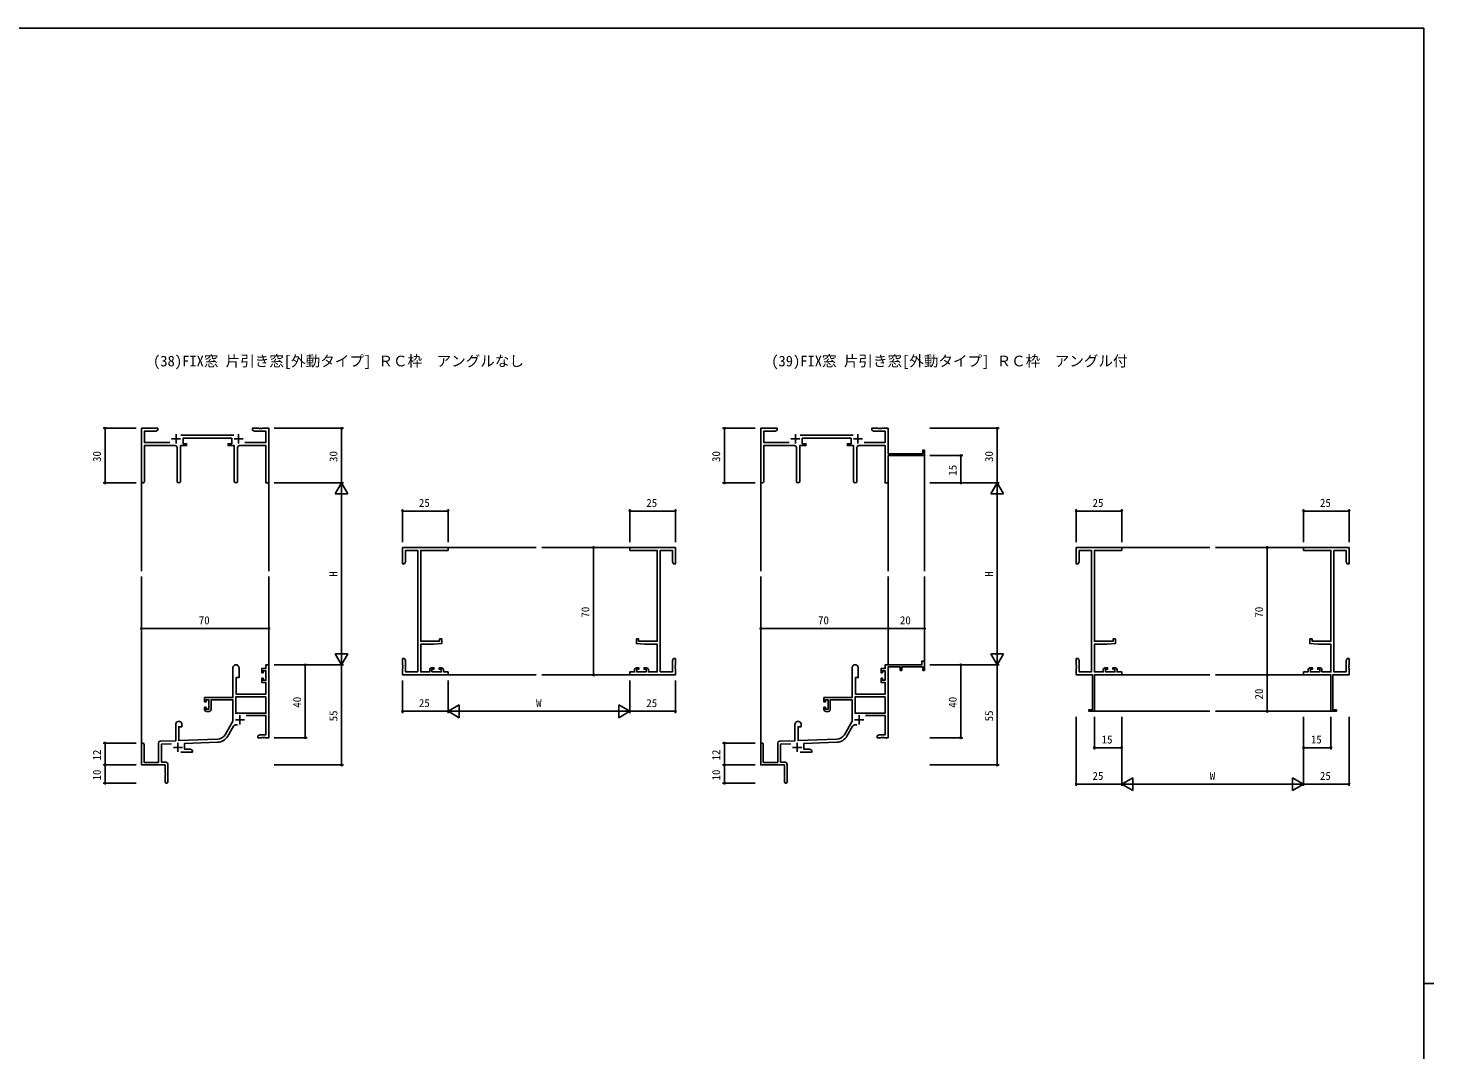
# Model space of a CAD drawing. Units: millimetres, scale not verified. Extents: x -793 to 793, y -564 to 564.
# Drawn here: x -15 to 758, y -3 to 559 of the extents above; entities that cross this region are included whole.
import ezdxf
from ezdxf.enums import TextEntityAlignment as Align

# ---------------------------------------------------------------- set-up
doc = ezdxf.new("R2010")
doc.units = ezdxf.units.MM
doc.header["$LTSCALE"] = 3
for name, color, linetype in [('0-1_USER1', 3, 'Continuous'), ('0-2_YKK_11', 7, 'Continuous'), ('0-3_YKK_12', 2, 'Continuous'), ('0-4_YKK_D', 6, 'Continuous'), ('0-5_YKK_ZWAK', 7, 'Continuous')]:
    doc.layers.add(name, color=color, linetype=linetype)
doc.styles.add('ＭＳ ゴシック', font='')
doc.styles.get('ＭＳ ゴシック').set_extended_font_data('MS Gothic')

msp = doc.modelspace()

# ---------------------------------------------------------------- linework, layer by layer
at = {"layer": '0-2_YKK_11'}
for p, q in [((63.873, 332.932), (68.873, 332.932)), ((66.373, 335.432), (66.373, 330.432)), ((98.075, 334.862), (69.065, 334.862)), ((98.273, 332.932), (103.273, 332.932)), ((100.773, 335.432), (100.773, 330.432)), ((404.283, 332.932), (409.283, 332.932)), ((406.783, 335.432), (406.783, 330.432)), ((409.475, 334.862), (438.485, 334.862)), ((438.683, 332.932), (443.683, 332.932)), ((441.183, 335.432), (441.183, 330.432)), ((66.923, 328.232), (66.923, 309.682)), ((100.223, 309.682), (100.223, 328.232)), ((407.333, 309.682), (407.333, 328.232)), ((440.633, 328.232), (440.633, 309.682)), ((115.743, 191.1), (99.203, 191.1)), ((456.153, 191.1), (439.613, 191.1)), ((84.573, 183.13), (83.073, 183.13)), ((98.973, 178.53), (103.973, 178.53)), ((101.473, 181.03), (101.473, 176.03)), ((423.483, 183.13), (424.983, 183.13)), ((439.383, 178.53), (444.383, 178.53)), ((441.883, 181.03), (441.883, 176.03)), ((97.866, 174.979), (94.73, 169.547)), ((435.14, 169.547), (438.276, 174.979)), ((64.873, 163.43), (69.873, 163.43)), ((67.373, 165.93), (67.373, 160.93)), ((405.283, 163.43), (410.283, 163.43)), ((407.783, 165.93), (407.783, 160.93)), ((61.873, 153.86), (61.873, 144.48)), ((402.283, 144.48), (402.283, 153.86))]:
    msp.add_line(p, q, dxfattribs=at)
for points in [[(63.022, 330.862), (49.003, 330.862), (49.003, 337.102), (55.281, 337.102), (56.373, 337.732), (56.373, 338.732), (47.373, 338.732), (47.373, 309.547)], [(68.823, 309.682), (68.823, 329.232), (72.173, 329.232), (72.173, 330.232), (70.173, 330.232), (70.173, 333.232), (96.973, 333.232), (96.973, 330.232), (94.973, 330.232), (94.973, 329.232), (98.323, 329.232), (98.323, 309.682)], [(101.223, 329.232), (115.743, 329.232), (115.743, 308.732), (117.373, 308.732), (117.373, 338.732), (113.831, 338.732), (113.647, 338.612), (113.098, 338.612), (112.914, 338.732), (112.831, 338.732), (112.647, 338.612), (112.098, 338.612), (111.914, 338.732), (108.373, 338.732), (108.373, 337.732), (109.464, 337.102), (115.743, 337.102), (115.743, 330.862), (104.123, 330.862)], [(387.783, 309.547), (387.783, 338.732), (396.783, 338.732), (396.783, 337.732), (395.692, 337.102), (389.413, 337.102), (389.413, 330.862), (403.432, 330.862)], [(438.733, 309.682), (438.733, 329.232), (435.383, 329.232), (435.383, 330.232), (437.383, 330.232), (437.383, 333.232), (410.583, 333.232), (410.583, 330.232), (412.583, 330.232), (412.583, 329.232), (409.233, 329.232), (409.233, 309.682)], [(444.533, 330.862), (456.153, 330.862), (456.153, 337.102), (449.874, 337.102), (448.783, 337.732), (448.783, 338.732), (452.325, 338.732), (452.508, 338.612), (453.058, 338.612), (453.241, 338.732), (453.325, 338.732), (453.508, 338.612), (454.058, 338.612), (454.241, 338.732), (457.783, 338.732), (457.783, 324.732), (476.883, 324.732), (476.883, 326.732), (477.783, 326.732), (477.783, 323.732), (457.783, 323.732), (457.783, 308.732), (456.153, 308.732), (456.153, 329.232), (441.633, 329.232)], [(49.003, 309.547), (49.003, 329.232), (65.923, 329.232)], [(406.333, 329.232), (389.413, 329.232), (389.413, 309.547)], [(199.25, 204.855), (199.25, 271.595), (192.51, 271.595), (192.51, 265.316), (191.88, 264.225), (190.88, 264.225), (190.88, 273.225), (215.88, 273.225), (215.88, 271.595), (200.88, 271.595), (200.88, 221.725), (211.18, 221.725), (211.18, 223.025), (212.38, 223.025), (212.38, 220.418), (207.88, 220.025), (200.88, 220.025), (200.88, 204.855), (205.78, 204.855), (205.78, 206.125)], [(332.508, 204.855), (332.508, 271.595), (339.248, 271.595), (339.248, 265.316), (339.878, 264.225), (340.878, 264.225), (340.878, 273.225), (315.878, 273.225), (315.878, 271.595), (330.878, 271.595), (330.878, 221.725), (320.578, 221.725), (320.578, 223.025), (319.378, 223.025), (319.378, 220.418), (323.878, 220.025), (330.878, 220.025), (330.878, 204.855), (325.978, 204.855), (325.978, 206.125)], [(576.089, 206.125), (576.089, 204.855), (571.189, 204.855), (571.189, 220.025), (578.189, 220.025), (582.689, 220.418), (582.689, 223.025), (581.489, 223.025), (581.489, 221.725), (571.189, 221.725), (571.189, 271.595), (586.189, 271.595), (586.189, 273.225), (561.189, 273.225), (561.189, 264.225), (562.189, 264.225), (562.819, 265.316), (562.819, 271.595), (569.559, 271.595)], [(569.559, 271.595), (569.559, 204.855), (562.819, 204.855), (562.819, 211.134), (562.189, 212.225), (561.189, 212.225), (561.189, 208.683), (561.309, 208.5), (561.309, 207.95), (561.189, 207.766), (561.189, 207.683), (561.309, 207.5), (561.309, 206.95), (561.189, 206.766), (561.189, 203.225), (570.189, 203.225), (570.189, 184.125), (568.189, 184.125), (568.189, 183.225), (571.189, 183.225), (571.189, 203.225), (586.189, 203.225), (586.189, 204.855), (583.689, 204.855), (583.689, 206.125)], [(696.287, 206.125), (696.287, 204.855), (701.187, 204.855), (701.187, 220.025), (694.187, 220.025), (689.687, 220.418), (689.687, 223.025), (690.887, 223.025), (690.887, 221.725), (701.187, 221.725), (701.187, 271.595), (686.187, 271.595), (686.187, 273.225), (711.187, 273.225), (711.187, 264.225), (710.187, 264.225), (709.557, 265.316), (709.557, 271.595), (702.817, 271.595)], [(702.817, 271.595), (702.817, 204.855), (709.557, 204.855), (709.557, 211.134), (710.187, 212.225), (711.187, 212.225), (711.187, 208.683), (711.067, 208.5), (711.067, 207.95), (711.187, 207.766), (711.187, 207.683), (711.067, 207.5), (711.067, 206.95), (711.187, 206.766), (711.187, 203.225), (702.187, 203.225), (702.187, 184.125), (704.187, 184.125), (704.187, 183.225), (701.187, 183.225), (701.187, 203.225), (686.187, 203.225), (686.187, 204.855), (688.687, 204.855), (688.687, 206.125)], [(100.973, 207.03), (100.973, 201.73), (99.373, 201.73), (99.373, 192.73), (115.743, 192.73), (115.743, 199.13), (113.473, 199.13), (113.473, 201.43), (114.273, 201.43), (114.273, 200.33), (115.743, 200.33), (115.743, 205.53), (114.273, 205.53), (114.273, 204.43), (113.473, 204.43), (113.473, 206.73), (115.743, 206.73), (115.743, 208.73), (117.373, 208.73), (117.373, 168.73), (115.331, 168.73), (115.147, 168.85), (114.598, 168.85), (114.414, 168.73), (114.331, 168.73), (114.147, 168.85), (113.598, 168.85), (113.414, 168.73), (111.373, 168.73), (111.373, 169.73), (112.464, 170.36), (115.743, 170.36), (115.743, 180.93), (104.871, 180.93)], [(213.38, 206.125), (213.38, 204.855), (215.88, 204.855), (215.88, 203.225), (190.88, 203.225), (190.88, 206.766), (191, 206.95), (191, 207.5), (190.88, 207.683), (190.88, 207.766), (191, 207.95), (191, 208.5), (190.88, 208.683), (190.88, 212.225), (191.88, 212.225), (192.51, 211.134), (192.51, 204.855), (199.25, 204.855)], [(318.378, 206.125), (318.378, 204.855), (315.878, 204.855), (315.878, 203.225), (340.878, 203.225), (340.878, 206.766), (340.758, 206.95), (340.758, 207.5), (340.878, 207.683), (340.878, 207.766), (340.758, 207.95), (340.758, 208.5), (340.878, 208.683), (340.878, 212.225), (339.878, 212.225), (339.248, 211.134), (339.248, 204.855), (332.508, 204.855)], [(445.281, 180.93), (456.153, 180.93), (456.153, 170.36), (452.874, 170.36), (451.783, 169.73), (451.783, 168.73), (453.825, 168.73), (454.008, 168.85), (454.558, 168.85), (454.741, 168.73), (454.825, 168.73), (455.008, 168.85), (455.558, 168.85), (455.741, 168.73), (457.783, 168.73), (457.783, 207.63), (464.483, 207.63), (464.483, 205.73), (465.283, 205.73), (465.283, 207.63), (476.883, 207.63), (476.883, 205.73), (477.783, 205.73), (477.783, 210.73), (476.283, 210.73), (476.283, 208.73), (456.153, 208.73), (456.153, 206.73), (453.883, 206.73), (453.883, 204.43), (454.683, 204.43), (454.683, 205.53), (456.153, 205.53), (456.153, 200.33), (454.683, 200.33), (454.683, 201.43), (453.883, 201.43), (453.883, 199.13), (456.153, 199.13), (456.153, 192.73)], [(82.073, 184.13), (82.073, 185.43), (82.873, 185.43), (82.873, 184.33), (84.373, 184.33), (84.373, 189.53), (82.873, 189.53), (82.873, 188.43), (82.073, 188.43), (82.073, 190.73), (97.573, 190.73), (97.573, 207.03)], [(206.78, 207.125), (208.08, 207.125), (208.08, 206.325), (206.98, 206.325), (206.98, 204.855), (212.18, 204.855), (212.18, 206.325), (211.08, 206.325), (211.08, 207.125), (212.38, 207.125)], [(324.978, 207.125), (323.678, 207.125), (323.678, 206.325), (324.778, 206.325), (324.778, 204.855), (319.578, 204.855), (319.578, 206.325), (320.678, 206.325), (320.678, 207.125), (319.378, 207.125)], [(437.983, 207.03), (437.983, 190.73), (422.483, 190.73), (422.483, 188.43), (423.283, 188.43), (423.283, 189.53), (424.783, 189.53), (424.783, 184.33), (423.283, 184.33), (423.283, 185.43), (422.483, 185.43), (422.483, 184.13)], [(456.153, 192.73), (439.783, 192.73), (439.783, 201.73), (441.383, 201.73), (441.383, 207.03)], [(582.689, 207.125), (581.389, 207.125), (581.389, 206.325), (582.489, 206.325), (582.489, 204.855), (577.289, 204.855), (577.289, 206.325), (578.389, 206.325), (578.389, 207.125), (577.089, 207.125)], [(689.687, 207.125), (690.987, 207.125), (690.987, 206.325), (689.887, 206.325), (689.887, 204.855), (695.087, 204.855), (695.087, 206.325), (693.987, 206.325), (693.987, 207.125), (695.287, 207.125)], [(93.318, 170.362), (97.573, 177.73), (97.573, 189.53), (85.573, 189.53), (85.573, 184.13)], [(425.983, 184.13), (425.983, 189.53), (437.983, 189.53), (437.983, 177.73), (433.729, 170.362)], [(57.638, 166.764), (66.173, 167.062), (66.173, 176.03)], [(69.573, 176.03), (69.573, 174.73), (67.873, 174.73), (67.873, 167.121), (89.163, 167.865)], [(406.583, 176.03), (406.583, 167.062), (398.048, 166.764)], [(429.573, 167.865), (408.283, 167.121), (408.283, 174.73), (409.983, 174.73), (409.983, 176.03)], [(60.373, 144.48), (60.373, 148.272), (60.493, 148.455), (60.493, 149.005), (60.373, 149.189), (60.373, 153.73), (47.373, 153.73), (47.373, 165.03)], [(48.773, 165.03), (48.773, 155.13), (56.673, 155.13), (56.673, 165.765)], [(63.94, 165.353), (58.303, 165.156), (58.303, 155.36), (60.373, 155.36)], [(89.22, 166.236), (71.073, 165.602), (71.073, 162.36), (74.281, 162.36), (75.373, 161.73), (75.373, 160.73), (69.023, 160.73)], [(387.783, 165.03), (387.783, 153.73), (400.783, 153.73), (400.783, 149.189), (400.903, 149.005), (400.903, 148.455), (400.783, 148.272), (400.783, 144.48)], [(397.083, 165.765), (397.083, 155.13), (389.183, 155.13), (389.183, 165.03)], [(400.783, 155.36), (398.713, 155.36), (398.713, 165.156), (404.35, 165.353)], [(409.433, 160.73), (415.783, 160.73), (415.783, 161.73), (414.692, 162.36), (411.483, 162.36), (411.483, 165.602), (429.63, 166.236)]]:
    msp.add_lwpolyline(points, dxfattribs=at)
for points in [[(115.743, 191.1), (99.203, 191.1), (99.203, 182.13), (115.743, 182.13)], [(456.153, 191.1), (439.613, 191.1), (439.613, 182.13), (456.153, 182.13)]]:
    msp.add_lwpolyline(points, close=True, dxfattribs=at)
for centre, radius, start, end in [((65.923, 328.232), 1, 0.00001, 89.99999), ((101.223, 328.232), 1, 90.00001, 179.99999), ((406.333, 328.232), 1, 0.00001, 89.99999), ((441.633, 328.232), 1, 90.00001, 179.99999), ((48.188, 309.547), 0.815, 179.99999, 0.00001), ((67.873, 309.682), 0.95, 179.99999, 0.00001), ((99.273, 309.682), 0.95, 179.99999, 0.00001), ((388.598, 309.547), 0.815, 179.99999, 0.00001), ((408.283, 309.682), 0.95, 179.99999, 0.00001), ((439.683, 309.682), 0.95, 179.99999, 0.00001), ((99.273, 207.03), 1.7, 359.99999, 180.00001), ((439.683, 207.03), 1.7, 359.99999, 180.00001), ((206.78, 206.125), 1, 90.00001, 179.99999), ((212.38, 206.125), 1, 0.00001, 89.99999), ((319.378, 206.125), 1, 90.00001, 179.99999), ((324.978, 206.125), 1, 0.00001, 89.99999), ((577.089, 206.125), 1, 90.00001, 179.99999), ((582.689, 206.125), 1, 0.00001, 89.99999), ((689.687, 206.125), 1, 90.00001, 179.99999), ((695.287, 206.125), 1, 0.00001, 89.99999), ((83.073, 184.13), 1, 180.00001, 269.99999), ((84.573, 184.13), 1, 270.00001, 359.99999), ((423.483, 184.13), 1, 180.00001, 269.99999), ((424.983, 184.13), 1, 270.00001, 359.99999), ((67.873, 176.03), 1.7, 359.99999, 180.00001), ((88.988, 172.862), 5, 271.99999, 330), ((99.425, 174.079), 1.8, 65.29866, 149.99999), ((408.283, 176.03), 1.7, 359.99999, 180.00001), ((429.399, 172.862), 5, 271.99999, 330), ((439.835, 174.079), 1.8, 65.29866, 149.99999), ((48.073, 165.03), 0.7, 359.99999, 180.00001), ((57.673, 165.765), 1, 91.99998, 180), ((88.988, 172.862), 6.63, 272, 330), ((388.483, 165.03), 0.7, 359.99999, 180.00001), ((398.083, 165.765), 1, 91.99998, 180), ((429.399, 172.862), 6.63, 272, 330), ((60.373, 153.86), 1.5, 0.00001, 89.99999), ((400.783, 153.86), 1.5, 0.00001, 89.99999), ((61.123, 144.48), 0.75, 179.99999, 0.00001), ((401.533, 144.48), 0.75, 179.99999, 0.00001)]:
    msp.add_arc(centre, radius, start, end, dxfattribs=at)
at = {"layer": '0-3_YKK_12'}
for p, q in [((477.783, 324.032), (477.783, 260.231)), ((47.373, 309.987), (47.373, 260.231)), ((387.783, 309.987), (387.783, 260.231)), ((117.373, 308.732), (117.373, 260.231)), ((457.783, 308.732), (457.783, 260.231)), ((215.88, 273.225), (264.379, 273.225)), ((315.878, 273.225), (267.379, 273.225)), ((586.189, 273.225), (634.688, 273.225)), ((686.187, 273.225), (637.688, 273.225)), ((47.373, 165.163), (47.373, 257.231)), ((117.373, 208.73), (117.373, 257.231)), ((387.783, 165.163), (387.783, 257.231)), ((457.783, 208.73), (457.783, 257.231)), ((477.783, 208.73), (477.783, 257.231)), ((215.88, 203.225), (264.379, 203.225)), ((315.878, 203.225), (267.379, 203.225)), ((586.189, 203.225), (634.688, 203.225)), ((686.187, 203.225), (637.688, 203.225)), ((570.889, 183.225), (634.688, 183.225)), ((701.487, 183.225), (637.688, 183.225))]:
    msp.add_line(p, q, dxfattribs=at)
at = {"layer": '0-4_YKK_D'}
for p, q in [((44.373, 338.732), (26.373, 338.732)), ((27.373, 338.732), (27.373, 308.732)), ((120.373, 338.732), (158.373, 338.732)), ((157.373, 338.732), (157.373, 308.732)), ((384.783, 338.732), (366.783, 338.732)), ((367.783, 338.732), (367.783, 308.732)), ((480.783, 338.732), (518.783, 338.732)), ((517.783, 338.732), (517.783, 308.732)), ((480.783, 323.732), (498.783, 323.732)), ((497.783, 308.732), (497.783, 323.732)), ((44.373, 308.732), (26.373, 308.732)), ((120.373, 308.732), (158.373, 308.732)), ((120.373, 308.732), (158.373, 308.732)), ((157.373, 308.732), (153.873, 302.67)), ((153.873, 302.67), (160.873, 302.67)), ((157.373, 308.732), (160.873, 302.67)), ((157.373, 308.732), (157.373, 296.608)), ((157.373, 301.732), (157.373, 215.73)), ((384.783, 308.732), (366.783, 308.732)), ((480.783, 308.732), (518.783, 308.732)), ((480.783, 308.732), (518.783, 308.732)), ((480.783, 308.732), (498.783, 308.732)), ((517.783, 308.732), (514.283, 302.67)), ((514.283, 302.67), (521.283, 302.67)), ((517.783, 308.732), (521.283, 302.67)), ((517.783, 308.732), (517.783, 296.608)), ((517.783, 301.732), (517.783, 215.73)), ((190.88, 276.225), (190.88, 294.225)), ((215.88, 276.225), (215.88, 294.225)), ((315.878, 276.225), (315.878, 294.225)), ((340.878, 276.225), (340.878, 294.225)), ((561.189, 276.225), (561.189, 294.225)), ((586.189, 276.225), (586.189, 294.225)), ((686.187, 276.225), (686.187, 294.225)), ((711.187, 276.225), (711.187, 294.225)), ((190.88, 293.225), (215.88, 293.225)), ((315.878, 293.225), (340.878, 293.225)), ((561.189, 293.225), (586.189, 293.225)), ((686.187, 293.225), (711.187, 293.225)), ((311.636, 273.225), (294.878, 273.225)), ((295.878, 273.225), (295.878, 203.225)), ((680.073, 273.225), (665.187, 273.225)), ((666.187, 273.225), (666.187, 203.225)), ((47.373, 212.398), (47.373, 229.73)), ((47.373, 228.73), (117.373, 228.73)), ((117.373, 210.121), (117.373, 229.73)), ((387.783, 215.658), (387.783, 229.73)), ((387.783, 228.73), (457.783, 228.73)), ((457.783, 215.658), (457.783, 229.73)), ((457.783, 215.658), (457.783, 229.73)), ((457.783, 228.73), (477.783, 228.73)), ((477.783, 215.658), (477.783, 229.73)), ((157.373, 208.73), (157.373, 220.855)), ((517.783, 208.73), (517.783, 220.855)), ((120.373, 208.73), (158.373, 208.73)), ((120.373, 208.73), (158.373, 208.73)), ((120.373, 208.73), (138.373, 208.73)), ((137.373, 208.73), (137.373, 168.73)), ((157.373, 208.73), (153.873, 214.793)), ((160.873, 214.793), (153.873, 214.793)), ((157.373, 208.73), (160.873, 214.793)), ((157.373, 208.73), (157.373, 153.73)), ((480.783, 208.73), (518.783, 208.73)), ((480.783, 208.73), (518.783, 208.73)), ((480.783, 208.73), (498.783, 208.73)), ((497.783, 208.73), (497.783, 168.73)), ((517.783, 208.73), (514.283, 214.793)), ((521.283, 214.793), (514.283, 214.793)), ((517.783, 208.73), (521.283, 214.793)), ((517.783, 208.73), (517.783, 153.73)), ((314.745, 203.225), (294.878, 203.225)), ((680.073, 203.225), (665.187, 203.225)), ((680.073, 203.225), (665.187, 203.225)), ((666.187, 203.225), (666.187, 183.225)), ((190.88, 200.225), (190.88, 182.225)), ((215.88, 200.225), (215.88, 182.225)), ((215.88, 200.225), (215.88, 182.225)), ((315.878, 200.225), (315.878, 182.225)), ((315.878, 200.225), (315.878, 182.225)), ((340.878, 200.225), (340.878, 182.225)), ((215.88, 183.225), (221.942, 186.725)), ((221.942, 179.725), (221.942, 186.725)), ((315.878, 183.225), (309.816, 186.725)), ((309.816, 186.725), (309.816, 179.725)), ((215.88, 183.225), (190.88, 183.225)), ((215.88, 183.225), (221.942, 179.725)), ((215.88, 183.225), (228.005, 183.225)), ((222.88, 183.225), (308.878, 183.225)), ((315.878, 183.225), (303.754, 183.225)), ((315.878, 183.225), (309.816, 179.725)), ((315.878, 183.225), (340.878, 183.225)), ((561.189, 180.225), (561.189, 142.225)), ((571.189, 180.225), (571.189, 162.225)), ((586.189, 180.225), (586.189, 142.225)), ((586.189, 180.225), (586.189, 142.225)), ((586.189, 180.225), (586.189, 162.225)), ((680.073, 183.225), (665.187, 183.225)), ((686.187, 180.225), (686.187, 142.225)), ((686.187, 180.225), (686.187, 142.225)), ((686.187, 180.225), (686.187, 162.225)), ((701.187, 180.225), (701.187, 162.225)), ((711.187, 180.225), (711.187, 142.225)), ((44.373, 165.73), (26.373, 165.73)), ((27.373, 165.73), (27.373, 153.73)), ((120.373, 168.73), (138.373, 168.73)), ((384.783, 165.73), (366.783, 165.73)), ((367.783, 165.73), (367.783, 153.73)), ((480.783, 168.73), (498.783, 168.73)), ((571.189, 163.225), (586.189, 163.225)), ((686.187, 163.225), (701.187, 163.225)), ((44.373, 153.73), (26.373, 153.73)), ((44.373, 153.73), (26.373, 153.73)), ((27.373, 153.73), (27.373, 143.73)), ((120.373, 153.73), (158.373, 153.73)), ((384.783, 153.73), (366.783, 153.73)), ((384.783, 153.73), (366.783, 153.73)), ((367.783, 153.73), (367.783, 143.73)), ((480.783, 153.73), (518.783, 153.73)), ((44.373, 143.73), (26.373, 143.73)), ((384.783, 143.73), (366.783, 143.73)), ((586.189, 143.225), (561.189, 143.225)), ((586.189, 143.225), (592.251, 146.725)), ((586.189, 143.225), (592.251, 139.725)), ((586.189, 143.225), (598.313, 143.225)), ((592.251, 139.725), (592.251, 146.725)), ((593.189, 143.225), (679.187, 143.225)), ((686.187, 143.225), (674.062, 143.225)), ((686.187, 143.225), (680.125, 146.725)), ((680.125, 146.725), (680.125, 139.725)), ((686.187, 143.225), (680.125, 139.725)), ((686.187, 143.225), (711.187, 143.225))]:
    msp.add_line(p, q, dxfattribs=at)
for centre in [(27.373, 338.732), (157.373, 338.732), (367.783, 338.732), (517.783, 338.732), (497.783, 323.732), (27.373, 308.732), (367.783, 308.732), (497.783, 308.732), (190.88, 293.225), (215.88, 293.225), (315.878, 293.225), (340.878, 293.225), (561.189, 293.225), (586.189, 293.225), (686.187, 293.225), (711.187, 293.225), (295.878, 273.225), (666.187, 273.225), (47.373, 228.73), (117.373, 228.73), (387.783, 228.73), (457.783, 228.73), (457.783, 228.73), (477.783, 228.73), (137.373, 208.73), (497.783, 208.73), (295.878, 203.225), (666.187, 203.225), (666.187, 203.225), (190.88, 183.225), (340.878, 183.225), (666.187, 183.225), (27.373, 165.73), (137.373, 168.73), (367.783, 165.73), (497.783, 168.73), (571.189, 163.225), (586.189, 163.225), (686.187, 163.225), (701.187, 163.225), (27.373, 153.73), (27.373, 153.73), (157.373, 153.73), (367.783, 153.73), (367.783, 153.73), (517.783, 153.73), (27.373, 143.73), (367.783, 143.73), (561.189, 143.225), (711.187, 143.225)]:
    msp.add_circle(centre, 0.425, dxfattribs=at)
at = {"layer": '0-5_YKK_ZWAK'}
for p, q in [((752.2, 558.6), (-787.8, 558.6)), ((752.2, 558.6), (752.2, -491.4)), ((752.2, 33.6), (757.8, 33.6))]:
    msp.add_line(p, q, dxfattribs=at)

# ---------------------------------------------------------------- texts
at = {"layer": '0-1_USER1', "style": 'ＭＳ ゴシック'}
for s, p in [('(38)FIX窓 片引き窓[外動タイプ] ＲＣ枠  アングルなし', (53.718, 370.997)), ('(39)FIX窓 片引き窓[外動タイプ] ＲＣ枠  アングル付', (393.528, 370.997))]:
    msp.add_text(s, height=5.865, dxfattribs=at).set_placement(p, align=Align.BOTTOM_LEFT)
at = {"layer": '0-4_YKK_D', "style": 'ＭＳ ゴシック'}
for s, p in [('30', (26.373, 320.212)), ('30', (156.373, 320.212)), ('30', (366.783, 320.212)), ('30', (516.783, 320.212)), ('15', (496.783, 312.712)), ('H', (156.373, 257.131)), ('H', (516.783, 257.131)), ('70', (294.878, 234.705)), ('70', (665.187, 234.705)), ('20', (665.187, 189.705)), ('40', (136.373, 185.21)), ('40', (496.783, 185.21)), ('55', (156.373, 177.71)), ('55', (516.783, 177.71)), ('12', (26.373, 156.21)), ('12', (366.783, 156.21)), ('10', (26.373, 145.21)), ('10', (366.783, 145.21))]:
    msp.add_text(s, height=4.399, rotation=90, dxfattribs=at).set_placement(p, align=Align.BOTTOM_LEFT)
for s, p in [('25', (199.86, 294.225)), ('25', (324.858, 294.225)), ('25', (570.169, 294.225)), ('25', (695.167, 294.225)), ('70', (78.853, 229.73)), ('70', (419.263, 229.73)), ('20', (464.263, 229.73)), ('25', (199.86, 184.225)), ('W', (264.279, 184.225)), ('25', (324.858, 184.225)), ('15', (575.169, 164.225)), ('15', (690.167, 164.225)), ('25', (570.169, 144.225)), ('W', (634.588, 144.225)), ('25', (695.167, 144.225))]:
    msp.add_text(s, height=4.399, dxfattribs=at).set_placement(p, align=Align.BOTTOM_LEFT)

doc.saveas('drawing.dxf')
